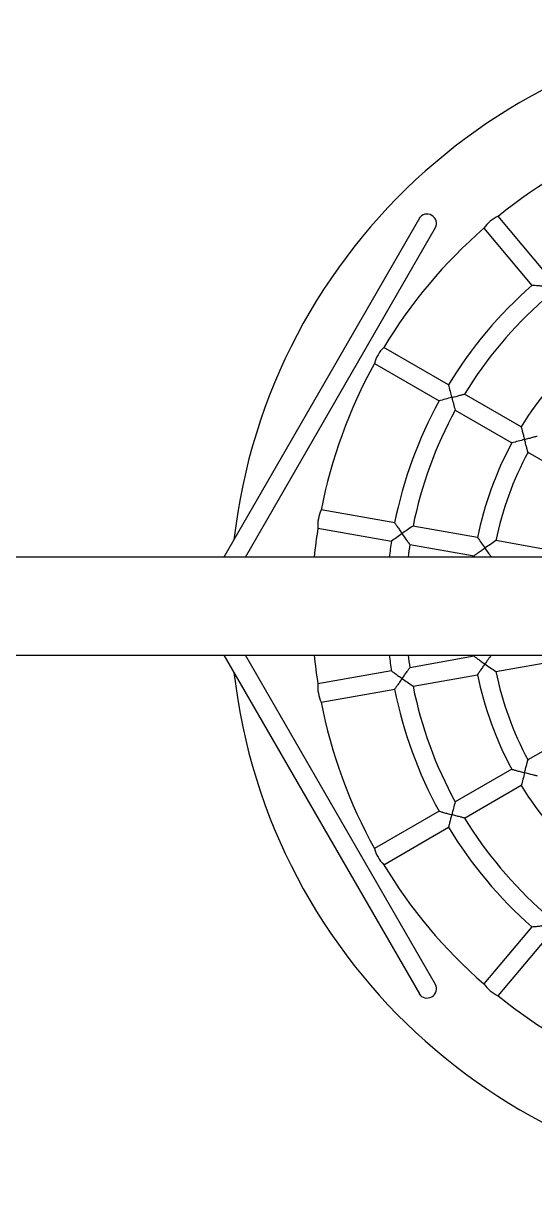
# Model space of a CAD drawing. Header units: millimetres. Extents: x 1089 to 46270, y 1624 to 35257.
# Drawn here: x 1106.786 to 1107.225, y 1635.472 to 1636.472 of the extents above; entities that cross this region are included whole.
import ezdxf

# ---------------------------------------------------------------- set-up
doc = ezdxf.new("R2010")
doc.units = ezdxf.units.MM

# ---------------------------------------------------------------- blocks, each defined once
blk = doc.blocks.new('A$C069B4CC9')
at = {"ltscale": 25.4}
for p, q in [((0.9813, 2.8508), (0.9813, 0.9442)), ((1.0653, 0.9442), (1.0653, 2.8508)), ((0.8912, 1.6528), (0.9193, 1.7014)), ((1.1272, 1.7014), (1.1553, 1.6528)), ((0.9769, 1.6805), (0.9671, 1.6252)), ((1.0794, 1.6252), (1.0697, 1.6804)), ((0.7379, 1.6685), (0.6888, 1.6273)), ((1.3578, 1.6273), (1.3087, 1.6685)), ((0.6991, 1.615), (0.7482, 1.6562)), ((1.2984, 1.6562), (1.3475, 1.615)), ((0.8694, 1.647), (0.8414, 1.5985)), ((1.2052, 1.5984), (1.1771, 1.647)), ((0.8552, 1.5904), (0.8833, 1.639)), ((1.1633, 1.639), (1.1913, 1.5904)), ((0.9644, 1.6095), (0.9546, 1.5542)), ((0.9704, 1.5515), (0.9801, 1.6067)), ((1.0664, 1.6067), (1.0762, 1.5515)), ((1.0919, 1.5543), (1.0822, 1.6095)), ((0.8334, 1.5847), (0.8014, 1.5292)), ((1.2452, 1.5292), (1.2131, 1.5847)), ((0.9813, 1.4106), (0.6985, 1.5736)), ((0.8152, 1.5212), (0.8473, 1.5767)), ((1.3481, 1.5736), (1.0653, 1.4106)), ((1.1993, 1.5767), (1.2313, 1.5212)), ((0.6905, 1.5597), (0.9813, 1.3921)), ((1.0653, 1.3921), (1.3561, 1.5597)), ((0.9519, 1.5386), (0.9407, 1.4755)), ((0.9565, 1.4727), (0.9676, 1.5358)), ((1.0789, 1.5358), (1.0901, 1.4727)), ((1.1058, 1.4755), (1.0947, 1.5386))]:
    blk.add_line(p, q, dxfattribs=at)
for centre, radius, start, end in [((1.0233, 1.8975), 0.5, 96.5427, 263.4561), ((1.0233, 1.8975), 0.5, 276.5439, 83.4573), ((1.0233, 1.8975), 0.43, 201.0643, 218.9463), ((1.0233, 1.8975), 0.43, 321.0543, 338.9354), ((1.0233, 1.8975), 0.294, 221.5479, 238.453), ((1.0233, 1.8975), 0.294, 301.5455, 318.455), ((1.0233, 1.8975), 0.35, 221.2981, 238.6874), ((1.0233, 1.8975), 0.35, 301.3008, 318.6964), ((1.0233, 1.8975), 0.366, 221.2434, 238.7591), ((1.0233, 1.8975), 0.278, 241.634, 258.3628), ((1.0233, 1.8975), 0.278, 281.6354, 298.3676), ((1.0233, 1.8975), 0.366, 301.2436, 318.7553), ((1.6775, 1.8635), 0.8253, 195.0025, 195.7825), ((1.3799, 2.4471), 0.8253, 255.0025, 255.7825), ((1.0233, 1.8975), 0.294, 241.5439, 258.4562), ((1.0233, 1.8975), 0.294, 281.5499, 298.45), ((0.718, 1.6414), 0.0325, 205.7339, 234.2665), ((1.6227, 2.0704), 0.7924, 214.1787, 215.0026), ((0.5195, 2.2645), 0.7918, 304.997, 305.6824), ((1.5274, 2.265), 0.7924, 234.3178, 235.0026), ((0.4239, 2.0704), 0.7924, 324.9974, 325.8213), ((1.3285, 1.6414), 0.0325, 305.7358, 334.2642), ((1.0233, 1.8975), 0.43, 221.0659, 238.9469), ((0.5002, 2.292), 0.8253, 304.2175, 304.9975), ((1.0233, 1.8975), 0.43, 300.9513, 318.9475), ((0.5865, 2.5496), 0.9961, 284.9983, 285.6528), ((1.0233, 1.8975), 0.35, 241.3033, 258.6995), ((1.0233, 1.8975), 0.35, 281.3111, 298.6962), ((1.4601, 2.5496), 0.9961, 254.3472, 255.0017), ((0.578, 2.5814), 1.029, 284.3719, 284.9984), ((1.8382, 1.8538), 1.029, 195.0016, 195.6281), ((1.0233, 1.8975), 0.366, 241.2446, 258.7581), ((1.0233, 1.8975), 0.366, 281.2445, 298.7561), ((1.777, 2.1163), 0.9961, 214.3472, 215.0017), ((1.0233, 1.8975), 0.35, 261.3107, 263.1079), ((1.0233, 1.8975), 0.35, 276.8921, 278.6975), ((0.2695, 2.1163), 0.9961, 324.9983, 325.6528), ((1.804, 2.1352), 1.029, 215.0016, 215.6281), ((1.0233, 1.8975), 0.366, 261.2449, 263.4106), ((1.0233, 1.8975), 0.366, 276.5894, 278.7571), ((0.824, 1.5524), 0.0325, 225.7359, 254.2641), ((1.0233, 1.8975), 0.43, 241.0578, 258.9485), ((1.0233, 1.8975), 0.43, 281.0537, 298.9505), ((1.2225, 1.5524), 0.0325, 285.7336, 314.2667), ((0.9541, 1.5051), 0.0325, 245.7342, 274.2658), ((1.0233, 1.8975), 0.43, 261.0603, 264.3947), ((1.0233, 1.8975), 0.43, 275.6053, 278.9374), ((1.0925, 1.5051), 0.0325, 265.7386, 294.2616)]:
    blk.add_arc(centre, radius, start, end, dxfattribs=at)
for centre, major_axis in [((0.6945, 1.5666), (0.00399, 0.00693)), ((1.3521, 1.5666), (0.00399, -0.00693))]:
    blk.add_ellipse(centre, major_axis=major_axis, ratio=0.92923, start_param=0, end_param=3.14159, dxfattribs=at)
for points, knots in [([(0.749, 1.6674), (0.7489, 1.6661), (0.7488, 1.6648), (0.7486, 1.6624), (0.7485, 1.6612), (0.7483, 1.659), (0.7483, 1.6581), (0.7481, 1.6566), (0.7481, 1.6562), (0.7481, 1.6562)], [0, 0, 0, 0, 0.125, 0.125, 0.25, 0.25, 0.375, 0.375, 0.499761, 0.499761, 0.499761, 0.499761]), ([(0.8803, 1.6498), (0.88, 1.651), (0.8796, 1.6523), (0.879, 1.6547), (0.8787, 1.6558), (0.8781, 1.658), (0.8779, 1.6589), (0.8775, 1.6604), (0.8774, 1.6608), (0.8774, 1.6608), (0.8774, 1.6608), (0.8774, 1.6608)], [0, 0, 0, 0, 0.125, 0.125, 0.25, 0.25, 0.375, 0.375, 0.5, 0.5, 0.502076, 0.502076, 0.502076, 0.502076]), ([(1.1691, 1.6608), (1.1691, 1.6608), (1.1691, 1.6608), (1.1691, 1.6609), (1.169, 1.6604), (1.1687, 1.659), (1.1684, 1.658), (1.1676, 1.6548), (1.1669, 1.6523), (1.1663, 1.6498)], [0.4989, 0.4989, 0.4989, 0.4989, 0.5, 0.5, 0.625, 0.625, 0.75, 0.75, 1, 1, 1, 1]), ([(1.2984, 1.6562), (1.2984, 1.6562), (1.2984, 1.6566), (1.2983, 1.6581), (1.2982, 1.6591), (1.298, 1.6612), (1.2979, 1.6624), (1.2977, 1.6649), (1.2976, 1.6661), (1.2975, 1.6674)], [0.501462, 0.501462, 0.501462, 0.501462, 0.625, 0.625, 0.75, 0.75, 0.875, 0.875, 1, 1, 1, 1]), ([(0.8913, 1.6528), (0.8913, 1.6528), (0.8913, 1.6528), (0.8913, 1.6528), (0.8908, 1.6527), (0.8894, 1.6523), (0.8884, 1.652), (0.8863, 1.6515), (0.8851, 1.6511), (0.8827, 1.6505), (0.8815, 1.6501), (0.8803, 1.6498)], [0.498819, 0.498819, 0.498819, 0.498819, 0.5, 0.5, 0.625, 0.625, 0.75, 0.75, 0.875, 0.875, 1, 1, 1, 1]), ([(1.1663, 1.6498), (1.1651, 1.6501), (1.1638, 1.6505), (1.1614, 1.6511), (1.1603, 1.6515), (1.1582, 1.652), (1.1572, 1.6523), (1.1557, 1.6527), (1.1553, 1.6528), (1.1553, 1.6528), (1.1553, 1.6528), (1.1553, 1.6528)], [0, 0, 0, 0, 0.125, 0.125, 0.25, 0.25, 0.375, 0.375, 0.5, 0.5, 0.500742, 0.500742, 0.500742, 0.500742]), ([(0.8694, 1.647), (0.8694, 1.647), (0.8698, 1.6471), (0.8712, 1.6475), (0.8722, 1.6477), (0.8743, 1.6482), (0.8754, 1.6485), (0.8778, 1.6492), (0.8791, 1.6495), (0.8803, 1.6498)], [0.500573, 0.500573, 0.500573, 0.500573, 0.625, 0.625, 0.75, 0.75, 0.875, 0.875, 1, 1, 1, 1]), ([(1.1633, 1.639), (1.1633, 1.639), (1.1633, 1.639), (1.1633, 1.639), (1.1634, 1.6394), (1.1638, 1.6408), (1.1641, 1.6417), (1.1647, 1.6439), (1.165, 1.645), (1.1656, 1.6474), (1.166, 1.6486), (1.1663, 1.6498)], [0.499303, 0.499303, 0.499303, 0.499303, 0.5, 0.5, 0.625, 0.625, 0.75, 0.75, 0.875, 0.875, 1, 1, 1, 1]), ([(0.9736, 1.6158), (0.9743, 1.6148), (0.9751, 1.6138), (0.9765, 1.6118), (0.9772, 1.6108), (0.9784, 1.609), (0.979, 1.6082), (0.9799, 1.607), (0.9801, 1.6067), (0.9801, 1.6067)], [0, 0, 0, 0, 0.125, 0.125, 0.25, 0.25, 0.375, 0.375, 0.49929, 0.49929, 0.49929, 0.49929]), ([(1.0664, 1.6067), (1.0664, 1.6067), (1.0664, 1.6067), (1.0664, 1.6067), (1.0667, 1.607), (1.0675, 1.6082), (1.0681, 1.609), (1.0694, 1.6108), (1.0701, 1.6118), (1.0715, 1.6138), (1.0722, 1.6148), (1.0729, 1.6158)], [0.498005, 0.498005, 0.498005, 0.498005, 0.5, 0.5, 0.625, 0.625, 0.75, 0.75, 0.875, 0.875, 1, 1, 1, 1]), ([(1.0729, 1.6158), (1.074, 1.6151), (1.075, 1.6144), (1.077, 1.613), (1.078, 1.6123), (1.0798, 1.6111), (1.0806, 1.6105), (1.0818, 1.6097), (1.0822, 1.6095), (1.0822, 1.6095), (1.0822, 1.6095), (1.0822, 1.6095)], [0, 0, 0, 0, 0.125, 0.125, 0.25, 0.25, 0.375, 0.375, 0.5, 0.5, 0.501445, 0.501445, 0.501445, 0.501445]), ([(0.8443, 1.5875), (0.8436, 1.5899), (0.843, 1.5924), (0.8421, 1.5956), (0.8419, 1.5966), (0.8415, 1.598), (0.8414, 1.5985), (0.8414, 1.5985)], [0, 0, 0, 0, 0.25, 0.25, 0.375, 0.375, 0.499683, 0.499683, 0.499683, 0.499683]), ([(1.2052, 1.5985), (1.2052, 1.5985), (1.2052, 1.5985), (1.2052, 1.5985), (1.205, 1.598), (1.2047, 1.5966), (1.2044, 1.5956), (1.2039, 1.5935), (1.2036, 1.5923), (1.2029, 1.5899), (1.2026, 1.5887), (1.2023, 1.5875)], [0.499258, 0.499258, 0.499258, 0.499258, 0.5, 0.5, 0.625, 0.625, 0.75, 0.75, 0.875, 0.875, 1, 1, 1, 1]), ([(1.1993, 1.5766), (1.1993, 1.5766), (1.1993, 1.5766), (1.1993, 1.5766), (1.1994, 1.577), (1.1998, 1.5784), (1.2001, 1.5794), (1.2007, 1.5815), (1.201, 1.5826), (1.2016, 1.585), (1.202, 1.5863), (1.2023, 1.5875)], [0.498186, 0.498186, 0.498186, 0.498186, 0.5, 0.5, 0.625, 0.625, 0.75, 0.75, 0.875, 0.875, 1, 1, 1, 1]), ([(1.2023, 1.5875), (1.2047, 1.5868), (1.2072, 1.5862), (1.2104, 1.5853), (1.2113, 1.5851), (1.2127, 1.5847), (1.2132, 1.5846), (1.2132, 1.5846)], [0, 0, 0, 0, 0.25, 0.25, 0.375, 0.375, 0.499256, 0.499256, 0.499256, 0.499256]), ([(0.9704, 1.5515), (0.9704, 1.5515), (0.97, 1.5513), (0.9688, 1.5504), (0.968, 1.5498), (0.9653, 1.5479), (0.9632, 1.5464), (0.9611, 1.5449)], [0.500344, 0.500344, 0.500344, 0.500344, 0.625, 0.625, 0.75, 0.75, 1, 1, 1, 1]), ([(1.0854, 1.5449), (1.0844, 1.5457), (1.0834, 1.5464), (1.0814, 1.5478), (1.0804, 1.5485), (1.0786, 1.5498), (1.0778, 1.5504), (1.0765, 1.5512), (1.0762, 1.5515), (1.0762, 1.5515), (1.0762, 1.5515), (1.0762, 1.5515)], [0, 0, 0, 0, 0.125, 0.125, 0.25, 0.25, 0.375, 0.375, 0.5, 0.5, 0.500742, 0.500742, 0.500742, 0.500742]), ([(0.9519, 1.5385), (0.9519, 1.5385), (0.9519, 1.5385), (0.9519, 1.5385), (0.9522, 1.5388), (0.9534, 1.5396), (0.9542, 1.5402), (0.956, 1.5414), (0.957, 1.5421), (0.959, 1.5435), (0.9601, 1.5442), (0.9611, 1.5449)], [0.497942, 0.497942, 0.497942, 0.497942, 0.5, 0.5, 0.625, 0.625, 0.75, 0.75, 0.875, 0.875, 1, 1, 1, 1]), ([(1.0789, 1.5358), (1.0789, 1.5358), (1.0789, 1.5358), (1.0789, 1.5358), (1.0792, 1.5361), (1.08, 1.5373), (1.0806, 1.5381), (1.0819, 1.5399), (1.0826, 1.5408), (1.084, 1.5429), (1.0847, 1.5439), (1.0854, 1.5449)], [0.497985, 0.497985, 0.497985, 0.497985, 0.5, 0.5, 0.625, 0.625, 0.75, 0.75, 0.875, 0.875, 1, 1, 1, 1]), ([(1.0854, 1.5449), (1.0865, 1.5442), (1.0875, 1.5435), (1.0896, 1.5421), (1.0905, 1.5414), (1.0923, 1.5402), (1.0931, 1.5396), (1.0943, 1.5388), (1.0947, 1.5385), (1.0947, 1.5385), (1.0947, 1.5385), (1.0947, 1.5385)], [0, 0, 0, 0, 0.125, 0.125, 0.25, 0.25, 0.375, 0.375, 0.5, 0.5, 0.501553, 0.501553, 0.501553, 0.501553])]:
    blk.add_open_spline(points, degree=3, knots=knots, dxfattribs=at)
blk = doc.blocks.new('A$C56CA7DA8')
at = {"rotation": 270}
blk.add_blockref('A$C069B4CC9', (0, 2.0465), dxfattribs=at)

msp = doc.modelspace()

# ---------------------------------------------------------------- block references
msp.add_blockref('A$C56CA7DA8', (1105.5662, 1634.9489))

doc.saveas('drawing.dxf')
